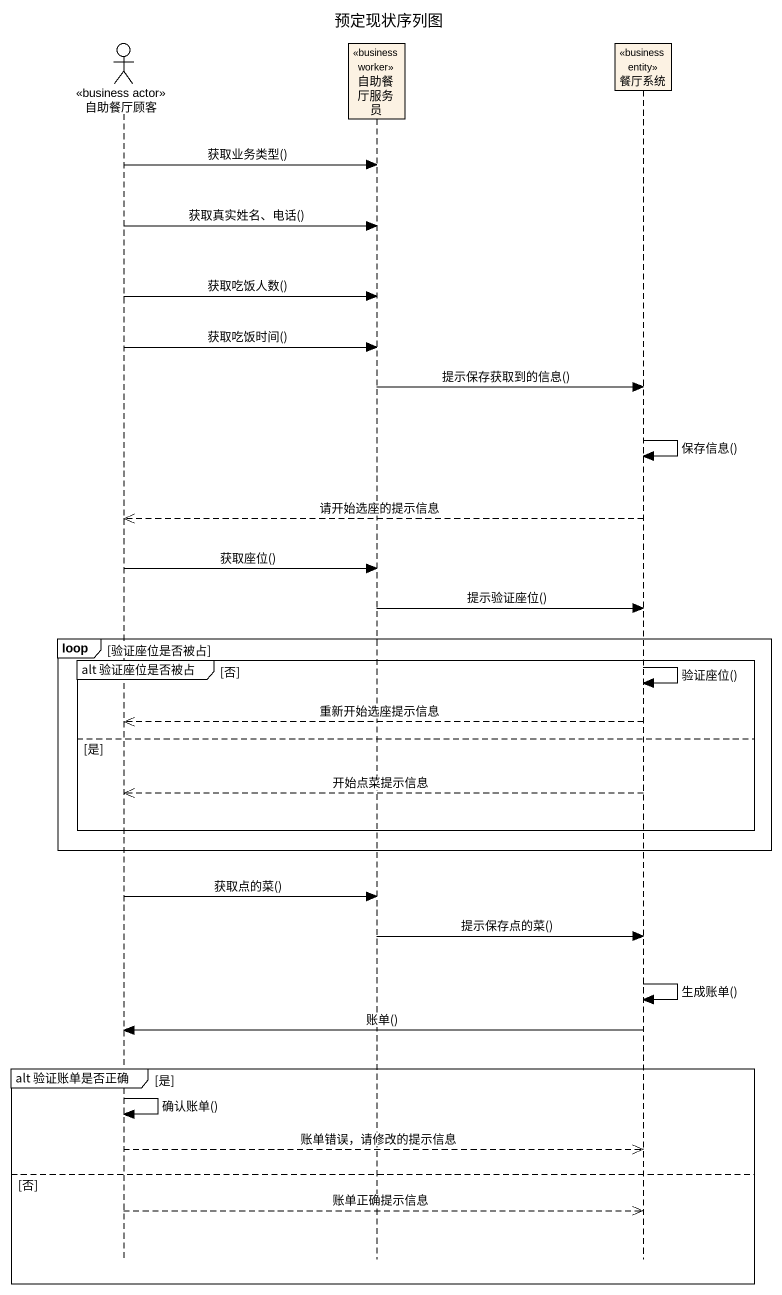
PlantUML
@startuml
title 预定现状序列图
hide footbox
actor 自助餐厅顾客 <<business actor>>
participant 自助餐厅服务员 <<business worker>>
participant 餐厅系统 <<business entity>>

自助餐厅顾客 -> 自助餐厅服务员 : 获取业务类型()
自助餐厅顾客 -> 自助餐厅服务员 : 获取真实姓名、电话()
自助餐厅顾客 -> 自助餐厅服务员 : 获取吃饭人数()
自助餐厅顾客 -> 自助餐厅服务员 : 获取吃饭时间()
自助餐厅服务员 -> 餐厅系统 : 提示保存获取到的信息()
餐厅系统 -> 餐厅系统 : 保存信息()
餐厅系统 -->> 自助餐厅顾客 : 请开始选座的提示信息
自助餐厅顾客 -> 自助餐厅服务员 : 获取座位()
自助餐厅服务员 -> 餐厅系统 : 提示验证座位()
loop 验证座位是否被占
  group alt 验证座位是否被占 [否]
    餐厅系统 -> 餐厅系统 : 验证座位()
    餐厅系统 -->> 自助餐厅顾客 : 重新开始选座提示信息
  else 是
    餐厅系统 -->> 自助餐厅顾客 : 开始点菜提示信息
  end
end
自助餐厅顾客 -> 自助餐厅服务员 : 获取点的菜()
自助餐厅服务员 -> 餐厅系统 : 提示保存点的菜()
餐厅系统 -> 餐厅系统 : 生成账单()
餐厅系统 -> 自助餐厅顾客 : 账单()
group alt 验证账单是否正确 [是]
  自助餐厅顾客 -> 自助餐厅顾客 : 确认账单()
  自助餐厅顾客 -->> 餐厅系统 : 账单错误，请修改的提示信息
else 否
  自助餐厅顾客 -->> 餐厅系统 : 账单正确提示信息
end
@enduml
